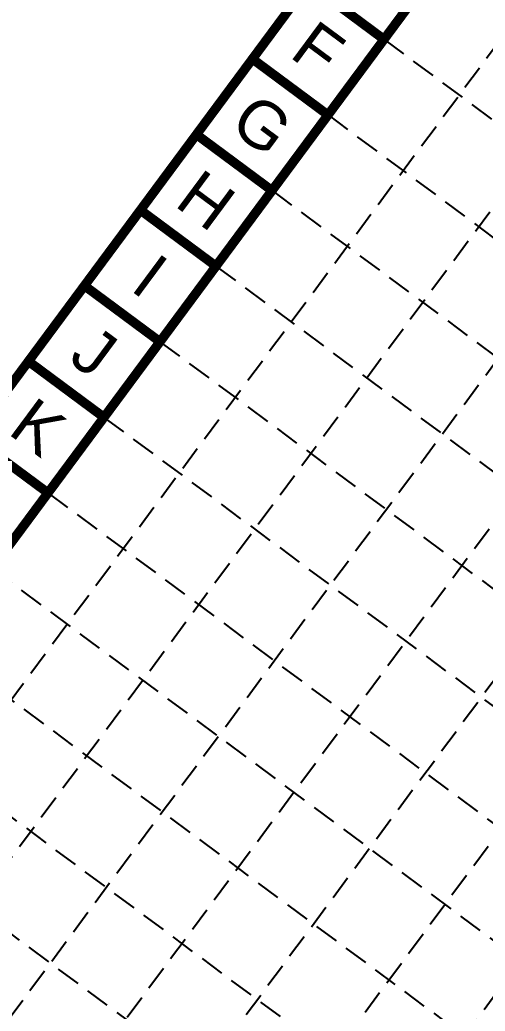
# Model space of a CAD drawing. Header units: feet. Extents: x 2260 to 6199, y 3666 to 7344.
# Drawn here: x 3162 to 3420, y 6517 to 7068 of the extents above; entities that cross this region are included whole.
import ezdxf
from ezdxf.enums import TextEntityAlignment as Align

# ---------------------------------------------------------------- set-up
doc = ezdxf.new("R2010")
doc.units = ezdxf.units.FT
doc.header["$LTSCALE"] = 40
doc.header["$MEASUREMENT"] = 0
doc.linetypes.add('HIDDEN', pattern=[0.375, 0.25, -0.125])
doc.layers.add('BASE', color=7, linetype='CONTINUOUS')
doc.layers.add('GRID', color=254, linetype='HIDDEN')
doc.styles.get("Standard").update_dxf_attribs({"font": 'ARIAL.TTF'})

msp = doc.modelspace()

# ---------------------------------------------------------------- linework, layer by layer
at = {"layer": 'BASE', "const_width": 5.22}
for points in [[(2264.05, 5660.88), (4950.44, 3669.48), (6195.06, 5348.47), (3508.68, 7339.87)], [(2337.14, 5671.74), (4939.58, 3742.57), (6121.97, 5337.61), (3519.54, 7266.78)]]:
    msp.add_lwpolyline(points, close=True, dxfattribs=at)
for points in [[(3363.96, 7056.9), (3321.99, 7088.02)], [(3332.84, 7014.93), (3290.87, 7046.04)], [(3301.73, 6972.95), (3259.75, 7004.07)], [(3270.61, 6930.98), (3228.64, 6962.1)], [(3239.5, 6889.01), (3197.52, 6920.12)], [(3208.38, 6847.03), (3239.5, 6889.01)], [(3208.38, 6847.03), (3166.41, 6878.15)], [(3177.27, 6805.06), (3135.29, 6836.17)]]:
    msp.add_lwpolyline(points, dxfattribs=at)
at = {"layer": 'GRID', "linetype": 'HIDDEN', "ltscale": 1.35}
for p, q in [((3561.67, 7236.16), (2472.19, 5766.47)), ((3603.64, 7205.05), (2514.16, 5735.35)), ((3645.62, 7173.93), (2556.14, 5704.23)), ((3687.59, 7142.82), (2598.11, 5673.12)), ((3729.57, 7111.7), (2640.09, 5642)), ((3771.54, 7080.59), (2682.06, 5610.89)), ((3363.96, 7056.9), (5966.39, 5127.73)), ((3813.52, 7049.47), (2724.04, 5579.77)), ((3332.84, 7014.93), (5935.28, 5085.76)), ((3301.73, 6972.95), (5904.16, 5043.78)), ((3270.61, 6930.98), (5873.05, 5001.81)), ((3239.5, 6889.01), (5841.93, 4959.83)), ((3208.38, 6847.03), (5810.82, 4917.86)), ((3177.27, 6805.06), (5779.7, 4875.88)), ((3146.15, 6763.08), (5748.58, 4833.91)), ((3115.04, 6721.11), (5717.47, 4791.93)), ((3083.92, 6679.13), (5686.35, 4749.96)), ((3052.8, 6637.16), (5655.24, 4707.99))]:
    msp.add_line(p, q, dxfattribs=at)

# ---------------------------------------------------------------- texts
at = {"layer": 'BASE'}
for s, p in [('F', (3327.42, 7051.47)), ('G', (3296.3, 7009.5)), ('H', (3265.18, 6967.53)), ('I', (3234.07, 6925.55)), ('J', (3202.95, 6883.58)), ('K', (3171.84, 6841.6))]:
    msp.add_text(s, height=26.12, rotation=323.4506, dxfattribs=at).set_placement(p, align=Align.MIDDLE_CENTER)

doc.saveas('drawing.dxf')
